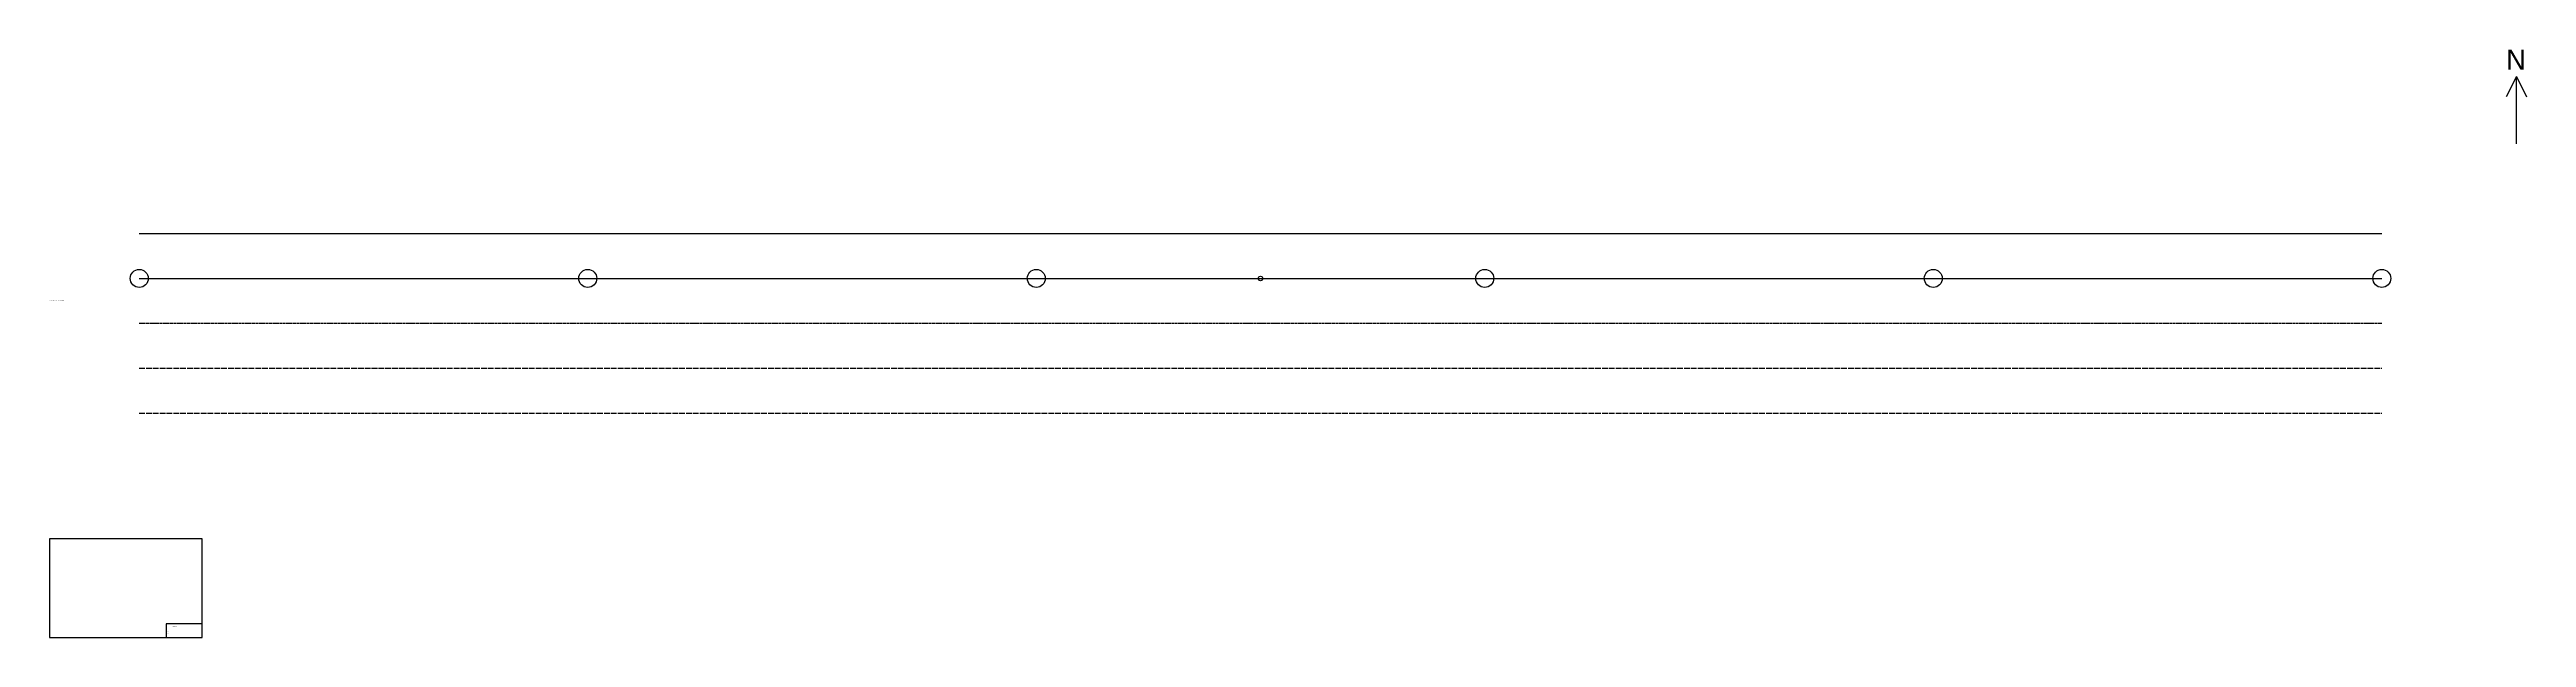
# Model space of a CAD drawing. Header units: feet. Extents: x -20 to 532, y -80 to 51.
import ezdxf

# ---------------------------------------------------------------- set-up
doc = ezdxf.new("R2010")
doc.units = ezdxf.units.FT
doc.linetypes.add('DASHED', pattern=[1.524, 1.27, -0.254])
doc.linetypes.add('DASHED2', pattern=[0.762, 0.635, -0.127])
for name, color, linetype in [('ANNO-NORTH', 7, 'Continuous'), ('ANNO-TEXT', 7, 'Continuous'), ('ANNO-TITLEBLOCK', 7, 'Continuous'), ('DRAIN-LABEL', 4, 'Continuous'), ('DRAIN-MH', 4, 'Continuous'), ('UTIL-ELEC-DUCTBANK', 6, 'Continuous'), ('UTIL-FIBER', 30, 'Continuous'), ('UTIL-GAS-MAIN', 2, 'Continuous'), ('UTIL-LABEL', 7, 'Continuous'), ('UTIL-SEWER-MAIN', 34, 'Continuous'), ('UTIL-WATER-MAIN', 5, 'Continuous'), ('UTIL-XING', 1, 'Continuous')]:
    doc.layers.add(name, color=color, linetype=linetype)

msp = doc.modelspace()

# ---------------------------------------------------------------- linework, layer by layer
at = {"layer": 'ANNO-NORTH'}
for p, q in [((530, 45), (527.75, 40.5)), ((530, 30), (530, 45)), ((530, 45), (532.25, 40.5))]:
    msp.add_line(p, q, dxfattribs=at)
at = {"layer": 'ANNO-TITLEBLOCK'}
for points in [[(-20, -80), (14, -80), (14, -58), (-20, -58)], [(6, -80), (14, -80), (14, -77), (6, -77)]]:
    msp.add_lwpolyline(points, close=True, dxfattribs=at)
at = {"layer": 'DRAIN-MH'}
for centre in [(0, 0), (100, 0), (200, 0), (300, 0), (400, 0), (500, 0)]:
    msp.add_circle(centre, 2, dxfattribs=at)
at = {"layer": 'UTIL-ELEC-DUCTBANK', "linetype": 'DASHED'}
msp.add_line((0, -20), (500, -20), dxfattribs=at)
at = {"layer": 'UTIL-FIBER', "linetype": 'DASHED'}
msp.add_line((0, -30), (500, -30), dxfattribs=at)
at = {"layer": 'UTIL-GAS-MAIN', "linetype": 'DASHED2'}
msp.add_line((0, -10), (500, -10), dxfattribs=at)
at = {"layer": 'UTIL-SEWER-MAIN', "linetype": 'CONTINUOUS'}
msp.add_line((0, 0), (500, 0), dxfattribs=at)
at = {"layer": 'UTIL-WATER-MAIN', "linetype": 'CONTINUOUS'}
msp.add_line((0, 10), (500, 10), dxfattribs=at)
at = {"layer": 'UTIL-XING'}
msp.add_circle((250, 0), 0.5, dxfattribs=at)

# ---------------------------------------------------------------- texts
at = {"layer": 'ANNO-NORTH'}
msp.add_text('N', height=4.5, dxfattribs=at).set_placement((527.75, 46.5))
at = {"layer": 'ANNO-TEXT'}
msp.add_text('STANDARDS: CA DOT / AASHTO 7th Ed.', height=0.12, dxfattribs=at).set_placement((-20, -5))
at = {"layer": 'ANNO-TITLEBLOCK'}
for s, height, p in [('SCALE: 1"=50\'', 0.1, (6.2, -78.8)), ('DATE: ', 0.1, (6.2, -79.2)), ('BY: ', 0.1, (6.2, -79.6)), ('UTILITY PLAN', 0.25, (6.2, -77.7)), ('SHEET: 1 of 1', 0.1, (10, -79.6))]:
    msp.add_text(s, height=height, dxfattribs=at).set_placement(p)
at = {"layer": 'DRAIN-LABEL'}
for s, p in [('SMH-1', (2.4, 0)), ('SMH-2', (102.4, 0)), ('SMH-3', (202.4, 0)), ('SMH-4', (302.4, 0)), ('SMH-5', (402.4, 0)), ('SMH-6', (502.4, 0))]:
    msp.add_text(s, height=0.08, dxfattribs=at).set_placement(p)
at = {"layer": 'UTIL-LABEL'}
for s, p in [('W-12.0"', (250, 10)), ('SS-8.0"', (250, 0)), ('G-4.0"', (250, -10)), ('E-4.0"', (250, -20)), ('FO-1.25"', (250, -30))]:
    msp.add_text(s, height=0.07, dxfattribs=at).set_placement(p)
at = {"layer": 'UTIL-XING'}
msp.add_text('XING', height=0.07, dxfattribs=at).set_placement((250.6, 0))

doc.saveas('drawing.dxf')
